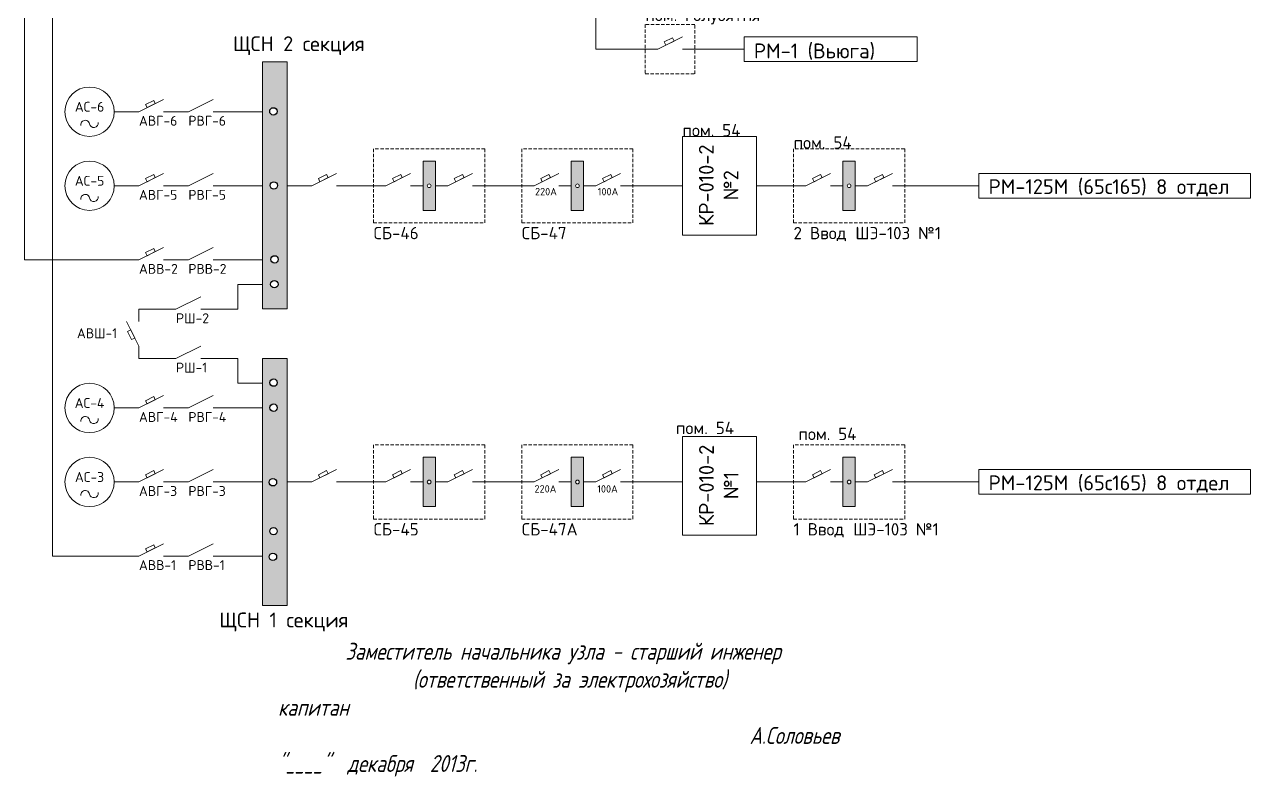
# Paper-space layout 'АСУ' of a CAD drawing. Extents: x 11 to 288, y 11 to 403.
# Drawn here: x 56.6 to 275, y 10.5 to 144.6 of the extents above; entities that cross this region are included whole.
import ezdxf

# ---------------------------------------------------------------- set-up
doc = ezdxf.new("R2010")
doc.units = 0
doc.header["$LTSCALE"] = 0.3
doc.linetypes.add('JIS_02_2.0', pattern=[3, 2, -1])
doc.layers.get('0').update_dxf_attribs({"linetype": 'CONTINUOUS', "lineweight": 15})
doc.layers.add('Text', color=242, linetype='CONTINUOUS', lineweight=15)
doc.styles.get("Standard").update_dxf_attribs({"font": 'isocpeur.ttf', "width": 0.8, "oblique": 15})
doc.styles.add('Аннотативный', font='arial.ttf')

psp = doc.layouts.new('АСУ')

# ---------------------------------------------------------------- hatches: boundary and pattern name
at = {"layer": 'Text'}
h = psp.add_hatch(color=7, dxfattribs=at)
edge = h.paths.add_edge_path(flags=16)
edge.add_arc((101.08, 98.29), 0.66, 0, 360)
edge = h.paths.add_edge_path(flags=16)
edge.add_arc((101.12, 102.72), 0.66, 0, 360)
edge = h.paths.add_edge_path(flags=16)
edge.add_arc((100.99, 115.9), 0.66, 0, 360)
edge = h.paths.add_edge_path(flags=16)
edge.add_arc((100.91, 129.1), 0.66, 0, 360)
h.paths.add_polyline_path([(98.96, 93.91), (103.36, 93.91), (103.36, 137.91), (98.96, 137.91)])
edge = h.paths.add_edge_path(flags=16)
edge.add_arc((100.83, 49.7), 0.66, 0, 360)
edge = h.paths.add_edge_path(flags=16)
edge.add_arc((100.94, 54.28), 0.66, 0, 360)
edge = h.paths.add_edge_path(flags=16)
edge.add_arc((100.83, 62.99), 0.66, 0, 360)
edge = h.paths.add_edge_path(flags=16)
edge.add_arc((100.94, 76.28), 0.66, 0, 360)
edge = h.paths.add_edge_path(flags=16)
edge.add_arc((100.94, 80.75), 0.66, 0, 360)
h.paths.add_polyline_path([(98.96, 41.04), (103.36, 41.04), (103.36, 85.04), (98.96, 85.04)])
edge = h.paths.add_edge_path(flags=16)
edge.add_arc((128.66, 115.84), 0.33, 0, 360)
h.paths.add_polyline_path([(127.56, 120.24), (129.76, 120.24), (129.76, 111.44), (127.56, 111.44)])
edge = h.paths.add_edge_path(flags=16)
edge.add_arc((128.66, 63.04), 0.33, 0, 360)
h.paths.add_polyline_path([(127.56, 67.44), (129.76, 67.44), (129.76, 58.64), (127.56, 58.64)])
edge = h.paths.add_edge_path(flags=16)
edge.add_arc((155.06, 115.84), 0.33, 0, 360)
h.paths.add_polyline_path([(153.96, 120.24), (156.16, 120.24), (156.16, 111.44), (153.96, 111.44)])
edge = h.paths.add_edge_path(flags=16)
edge.add_arc((155.06, 63.04), 0.33, 0, 360)
h.paths.add_polyline_path([(153.96, 67.44), (156.16, 67.44), (156.16, 58.64), (153.96, 58.64)])
edge = h.paths.add_edge_path(flags=16)
edge.add_arc((203.46, 115.84), 0.33, 0, 360)
h.paths.add_polyline_path([(202.36, 120.24), (204.56, 120.24), (204.56, 111.44), (202.36, 111.44)])
edge = h.paths.add_edge_path(flags=16)
edge.add_arc((203.46, 63.04), 0.33, 0, 360)
h.paths.add_polyline_path([(202.36, 67.44), (204.56, 67.44), (204.56, 58.64), (202.36, 58.64)])

# ---------------------------------------------------------------- linework, layer by layer
at = {"linetype": 'Continuous'}
for p, q in [((56.58, 102.64), (56.58, 307.55)), ((61.56, 210.75), (61.56, 49.84)), ((158.36, 148.99), (158.36, 140.19)), ((180.36, 140.19), (184.76, 140.19)), ((90.16, 129.04), (98.96, 129.04)), ((90.16, 115.84), (98.96, 115.84)), ((120.96, 115.84), (112.16, 115.84)), ((125.36, 115.84), (127.56, 115.84)), ((131.96, 115.84), (129.76, 115.84)), ((136.36, 115.84), (142.96, 115.84)), ((147.36, 115.84), (142.96, 115.84)), ((151.76, 115.84), (153.96, 115.84)), ((158.36, 115.84), (156.16, 115.84)), ((162.76, 115.84), (169.36, 115.84)), ((169.36, 115.84), (173.76, 115.84)), ((195.76, 115.84), (186.96, 115.84)), ((200.16, 115.84), (202.36, 115.84)), ((206.76, 115.84), (204.56, 115.84)), ((211.16, 115.84), (217.76, 115.84)), ((222.16, 115.84), (217.76, 115.84)), ((222.16, 115.84), (226.56, 115.84)), ((72.56, 102.64), (56.58, 102.64)), ((90.16, 102.64), (98.96, 102.64)), ((94.56, 93.84), (94.56, 98.24)), ((94.56, 98.24), (98.96, 98.24)), ((85.76, 93.84), (85.76, 93.84)), ((94.56, 85.04), (94.56, 80.64)), ((94.56, 80.64), (98.96, 80.64)), ((90.16, 76.24), (98.96, 76.24)), ((90.16, 63.04), (98.96, 63.04)), ((120.96, 63.04), (112.16, 63.04)), ((125.36, 63.04), (127.56, 63.04)), ((131.96, 63.04), (129.76, 63.04)), ((136.36, 63.04), (142.96, 63.04)), ((147.36, 63.04), (142.96, 63.04)), ((151.76, 63.04), (153.96, 63.04)), ((158.36, 63.04), (156.16, 63.04)), ((162.76, 63.04), (169.36, 63.04)), ((169.36, 63.04), (173.76, 63.04)), ((195.76, 63.04), (186.96, 63.04)), ((200.16, 63.04), (202.36, 63.04)), ((206.76, 63.04), (204.56, 63.04)), ((211.16, 63.04), (217.76, 63.04)), ((222.16, 63.04), (217.76, 63.04)), ((222.16, 63.04), (226.56, 63.04)), ((61.56, 49.84), (72.56, 49.84)), ((90.16, 49.84), (98.96, 49.84))]:
    psp.add_line(p, q, dxfattribs=at)
for p, q in [((169.36, 140.19), (173.76, 142.39)), ((158.36, 140.19), (169.36, 140.19)), ((173.76, 140.19), (180.36, 140.19)), ((76.96, 129.04), (81.36, 131.24)), ((85.76, 129.04), (90.16, 131.24)), ((72.56, 129.04), (76.96, 129.04)), ((81.36, 129.04), (85.76, 129.04)), ((76.96, 115.84), (81.36, 118.04)), ((85.76, 115.84), (90.16, 118.04)), ((107.76, 115.84), (112.16, 118.04)), ((120.96, 115.84), (125.36, 118.04)), ((131.96, 115.84), (136.36, 118.04)), ((147.36, 115.84), (151.76, 118.04)), ((158.36, 115.84), (162.76, 118.04)), ((195.76, 115.84), (200.16, 118.04)), ((206.76, 115.84), (211.16, 118.04)), ((72.56, 115.84), (76.96, 115.84)), ((81.36, 115.84), (85.76, 115.84)), ((103.36, 115.84), (107.76, 115.84)), ((76.96, 102.64), (81.36, 104.84)), ((85.76, 102.64), (90.16, 104.84)), ((72.56, 102.64), (76.96, 102.64)), ((81.36, 102.64), (85.76, 102.64)), ((83.56, 93.84), (87.96, 96.04)), ((76.96, 93.84), (83.56, 93.84)), ((76.96, 91.64), (76.96, 93.84)), ((87.96, 93.84), (94.56, 93.84)), ((76.96, 87.24), (74.76, 91.64)), ((76.96, 85.04), (76.96, 87.24)), ((83.56, 85.04), (87.96, 87.24)), ((76.96, 85.04), (83.56, 85.04)), ((87.96, 85.04), (94.56, 85.04)), ((76.96, 76.24), (81.36, 78.44)), ((85.76, 76.24), (90.16, 78.44)), ((72.56, 76.24), (76.96, 76.24)), ((81.36, 76.24), (85.76, 76.24)), ((76.96, 63.04), (81.36, 65.24)), ((85.76, 63.04), (90.16, 65.24)), ((107.76, 63.04), (112.16, 65.24)), ((120.96, 63.04), (125.36, 65.24)), ((131.96, 63.04), (136.36, 65.24)), ((147.36, 63.04), (151.76, 65.24)), ((158.36, 63.04), (162.76, 65.24)), ((195.76, 63.04), (200.16, 65.24)), ((206.76, 63.04), (211.16, 65.24)), ((72.56, 63.04), (76.96, 63.04)), ((81.36, 63.04), (85.76, 63.04)), ((103.36, 63.04), (107.76, 63.04)), ((76.96, 49.84), (81.36, 52.04)), ((85.76, 49.84), (90.16, 52.04)), ((72.56, 49.84), (76.96, 49.84)), ((81.36, 49.84), (85.76, 49.84))]:
    psp.add_line(p, q)
at = {"linetype": 'JIS_02_2.0'}
for points in [[(167.16, 135.79), (175.96, 135.79), (175.96, 144.59), (167.16, 144.59)], [(118.76, 109.24), (138.56, 109.24), (138.56, 122.44), (118.76, 122.44)], [(145.16, 109.24), (164.96, 109.24), (164.96, 122.44), (145.16, 122.44)], [(193.56, 109.24), (213.36, 109.24), (213.36, 122.44), (193.56, 122.44)], [(118.76, 56.44), (138.56, 56.44), (138.56, 69.64), (118.76, 69.64)], [(145.16, 56.44), (164.96, 56.44), (164.96, 69.64), (145.16, 69.64)], [(193.56, 56.44), (213.36, 56.44), (213.36, 69.64), (193.56, 69.64)]]:
    psp.add_lwpolyline(points, close=True, dxfattribs=at)
for points in [[(170.81, 140.92), (172.27, 141.64), (171.99, 142.21), (170.53, 141.48)], [(98.96, 93.91), (103.36, 93.91), (103.36, 137.91), (98.96, 137.91)], [(78.41, 129.77), (79.87, 130.5), (79.59, 131.06), (78.13, 130.33)], [(78.41, 116.57), (79.87, 117.3), (79.59, 117.86), (78.13, 117.13)], [(109.21, 116.57), (110.67, 117.3), (110.39, 117.86), (108.93, 117.13)], [(122.41, 116.57), (123.87, 117.3), (123.59, 117.86), (122.13, 117.13)], [(133.41, 116.57), (134.87, 117.3), (134.59, 117.86), (133.13, 117.13)], [(148.81, 116.57), (150.27, 117.3), (149.99, 117.86), (148.53, 117.13)], [(159.81, 116.57), (161.27, 117.3), (160.99, 117.86), (159.53, 117.13)], [(197.21, 116.57), (198.67, 117.3), (198.39, 117.86), (196.93, 117.13)], [(208.21, 116.57), (209.67, 117.3), (209.39, 117.86), (207.93, 117.13)], [(78.41, 103.37), (79.87, 104.1), (79.59, 104.66), (78.13, 103.93)], [(76.23, 88.69), (75.5, 90.15), (74.93, 89.87), (75.66, 88.41)], [(98.96, 41.04), (103.36, 41.04), (103.36, 85.04), (98.96, 85.04)], [(78.41, 76.97), (79.87, 77.7), (79.59, 78.26), (78.13, 77.53)], [(78.41, 63.77), (79.87, 64.5), (79.59, 65.06), (78.13, 64.33)], [(109.21, 63.77), (110.67, 64.5), (110.39, 65.06), (108.93, 64.33)], [(122.41, 63.77), (123.87, 64.5), (123.59, 65.06), (122.13, 64.33)], [(133.41, 63.77), (134.87, 64.5), (134.59, 65.06), (133.13, 64.33)], [(148.81, 63.77), (150.27, 64.5), (149.99, 65.06), (148.53, 64.33)], [(159.81, 63.77), (161.27, 64.5), (160.99, 65.06), (159.53, 64.33)], [(197.21, 63.77), (198.67, 64.5), (198.39, 65.06), (196.93, 64.33)], [(208.21, 63.77), (209.67, 64.5), (209.39, 65.06), (207.93, 64.33)], [(78.41, 50.57), (79.87, 51.3), (79.59, 51.86), (78.13, 51.13)]]:
    psp.add_lwpolyline(points, close=True)
at = {"linetype": 'Continuous'}
for points in [[(184.76, 142.39), (215.56, 142.39), (215.56, 137.99), (184.76, 137.99)], [(173.76, 124.64), (186.96, 124.64), (186.96, 107.04), (173.76, 107.04)], [(127.56, 120.24), (129.76, 120.24), (129.76, 111.44), (127.56, 111.44)], [(153.96, 120.24), (156.16, 120.24), (156.16, 111.44), (153.96, 111.44)], [(202.36, 120.24), (204.56, 120.24), (204.56, 111.44), (202.36, 111.44)], [(226.56, 118.04), (274.96, 118.04), (274.96, 113.64), (226.56, 113.64)], [(173.78, 71.14), (186.98, 71.14), (186.98, 53.54), (173.78, 53.54)], [(127.56, 67.44), (129.76, 67.44), (129.76, 58.64), (127.56, 58.64)], [(153.96, 67.44), (156.16, 67.44), (156.16, 58.64), (153.96, 58.64)], [(202.36, 67.44), (204.56, 67.44), (204.56, 58.64), (202.36, 58.64)], [(226.56, 65.24), (274.96, 65.24), (274.96, 60.84), (226.56, 60.84)]]:
    psp.add_lwpolyline(points, close=True, dxfattribs=at)
for centre in [(68.16, 129.04), (68.16, 115.84), (68.16, 76.24), (68.16, 63.04)]:
    psp.add_circle(centre, 4.4)
at = {"linetype": 'Continuous', "lineweight": -2}
for centre in [(100.91, 129.1), (100.99, 115.9), (101.12, 102.72), (101.08, 98.29), (100.94, 80.75), (100.94, 76.28), (100.83, 62.99), (100.94, 54.28), (100.83, 49.7)]:
    psp.add_circle(centre, 0.66, dxfattribs=at)
at = {"linetype": 'Continuous'}
for centre in [(128.66, 115.84), (155.06, 115.84), (203.46, 115.84), (128.66, 63.04), (155.06, 63.04), (203.46, 63.04)]:
    psp.add_circle(centre, 0.33, dxfattribs=at)
for centre, start, end in [((67.39, 126.74), 10, 190), ((68.92, 127.01), 190, 10), ((67.39, 113.54), 10, 190), ((68.92, 113.81), 190, 10), ((67.39, 73.94), 10, 190), ((68.92, 74.21), 190, 10), ((67.39, 60.74), 10, 190), ((68.92, 61.01), 190, 10)]:
    psp.add_arc(centre, 0.774, start, end)

# ---------------------------------------------------------------- texts
at = {"style": 'Аннотативный'}
for s, width, insert, char_height, attachment_point in [('{\\fISOCPEUR|b0|i0|c204|p34;\\H1.25x;пом. голубятня}', 52.2505, (167.16, 144.59), 1.76, 7), ('{\\fISOCPEUR|b0|i0|c204|p34;\\H0.25x;\\P\\H6x;ЩСН 2 секция}', 62.7567, (93.71, 143.21), 1.76, 1), ('{\\fGulimChe|b0|i0|c204|p49; \\fISOCPEUR|b0|i0|c204|p34;РМ-1 (Вьюга)}  ', 87.4015, (184.79, 138.3), 2.64, 7), ('{\\fISOCPEUR|b0|i0|c204|p34;\\H0.25x;\\P\\H4x;АС-6}', 19.5831, (68.16, 129.04), 1.76, 8), ('{\\fISOCPEUR|b0|i0|c204|p34;\\H0.25x;\\P\\H4x;АВГ-6}', 19.5831, (76.96, 129.04), 1.76, 1), ('{\\fISOCPEUR|b0|i0|c204|p34;\\H0.25x;\\P\\H4x;РВГ-6}', 19.5831, (85.76, 129.04), 1.76, 1), ('{\\fISOCPEUR|b0|i0|c204|p34;\\H1.25x;пом. 54\\fArial|b0|i0|c204|p34;\\H0.2x; }', 52.2505, (173.76, 124.64), 1.76, 7), ('{\\fISOCPEUR|b0|i0|c204|p34;\\H1.25x;пом. 54\\fArial|b0|i0|c204|p34;\\H0.2x; }', 52.2505, (193.56, 122.44), 1.76, 7), ('{\\fISOCPEUR|b0|i0|c204|p34;\\H0.25x;\\P\\H4x;АС-5}', 19.5831, (68.16, 115.84), 1.76, 8), ('{\\fGulimChe|b0|i0|c204|p49; \\fISOCPEUR|b0|i0|c204|p34;РМ-125М (65с165) 8 отдел}  ', 105.5774, (226.59, 113.95), 2.64, 7), ('{\\fISOCPEUR|b0|i0|c204|p34;\\H0.25x;\\P\\H4x;АВГ-5}', 19.5831, (76.96, 115.84), 1.76, 1), ('{\\fISOCPEUR|b0|i0|c204|p34;\\H0.25x;\\P\\H4x;РВГ-5}', 19.5831, (85.76, 115.84), 1.76, 1), ('{\\fISOCPEUR|b0|i0|c204|p34;\\H0.75x;220А}', 15.0234, (149.46, 114.13), 1.76, 8), ('{\\fISOCPEUR|b0|i0|c204|p34;\\H0.75x;100А}', 15.0234, (160.51, 114.13), 1.76, 8), ('{\\fISOCPEUR|b0|i0|c204|p34;\\H0.25x;\\P\\H5x;СБ-46}', 62.7567, (118.76, 109.24), 1.76, 1), ('{\\fISOCPEUR|b0|i0|c204|p34;\\H0.25x;\\P\\H5x;СБ-47 }', 62.7567, (145.16, 109.24), 1.76, 1), ('{\\fISOCPEUR|b0|i0|c204|p34;\\H0.25x;\\P\\H5x;2 Ввод\\fArial|b0|i0|c204|p34;\\H0.2x; \\fISOCPEUR|b0|i0|c204|p34;\\H5x; ШЭ-103 №1 }', 62.7567, (193.56, 109.24), 1.76, 1), ('{\\fISOCPEUR|b0|i0|c204|p34;\\H0.25x;\\P\\H4x;АВВ-2}', 19.5831, (76.96, 102.64), 1.76, 1), ('{\\fISOCPEUR|b0|i0|c204|p34;\\H0.25x;\\P\\H4x;РВВ-2}', 19.5831, (85.76, 102.64), 1.76, 1), ('{\\fISOCPEUR|b0|i0|c204|p34;\\H0.25x;\\P\\H4x;РШ-2}', 19.5831, (83.56, 93.84), 1.76, 1), ('{\\fISOCPEUR|b0|i0|c204|p34;\\H0.25x;\\P\\H4x;АВШ-1}', 19.5831, (65.91, 91.16), 1.76, 1), ('{\\fISOCPEUR|b0|i0|c204|p34;\\H0.25x;\\P\\H4x;РШ-1}', 19.5831, (83.56, 85.04), 1.76, 1), ('{\\fISOCPEUR|b0|i0|c204|p34;\\H0.25x;\\P\\H4x;АС-4}', 19.5831, (68.16, 76.24), 1.76, 8), ('{\\fISOCPEUR|b0|i0|c204|p34;\\H0.25x;\\P\\H4x;АВГ-4}', 19.5831, (76.96, 76.24), 1.76, 1), ('{\\fISOCPEUR|b0|i0|c204|p34;\\H0.25x;\\P\\H4x;РВГ-4}', 19.5831, (85.76, 76.24), 1.76, 1), ('{\\fISOCPEUR|b0|i0|c204|p34;\\H1.25x;пом. 54\\fArial|b0|i0|c204|p34;\\H0.2x; }', 52.2505, (172.61, 71.57), 1.76, 7), ('{\\fISOCPEUR|b0|i0|c204|p34;\\H1.25x;пом. 54\\fArial|b0|i0|c204|p34;\\H0.2x; }', 52.2505, (194.42, 70.51), 1.76, 7), ('{\\fISOCPEUR|b0|i0|c204|p34;\\H0.25x;\\P\\H4x;АС-3}', 19.5831, (68.16, 63.04), 1.76, 8), ('{\\fGulimChe|b0|i0|c204|p49; \\fISOCPEUR|b0|i0|c204|p34;РМ-125М (65с165) 8 отдел}  ', 105.5774, (226.59, 61.15), 2.64, 7), ('{\\fISOCPEUR|b0|i0|c204|p34;\\H0.25x;\\P\\H4x;АВГ-3}', 19.5831, (76.96, 63.04), 1.76, 1), ('{\\fISOCPEUR|b0|i0|c204|p34;\\H0.25x;\\P\\H4x;РВГ-3}', 19.5831, (85.76, 63.04), 1.76, 1), ('{\\fISOCPEUR|b0|i0|c204|p34;\\H0.75x;220А}', 15.0234, (149.37, 61.15), 1.76, 8), ('{\\fISOCPEUR|b0|i0|c204|p34;\\H0.75x;100А}', 15.0234, (160.42, 61.15), 1.76, 8), ('{\\fISOCPEUR|b0|i0|c204|p34;\\H0.25x;\\P\\H5x;СБ-45}', 62.7567, (118.76, 56.44), 1.76, 1), ('{\\fISOCPEUR|b0|i0|c204|p34;\\H0.25x;\\P\\H5x;СБ-47А }', 62.7567, (145.16, 56.44), 1.76, 1), ('{\\fISOCPEUR|b0|i0|c204|p34;\\H0.25x;\\P\\H5x;1 Ввод\\fArial|b0|i0|c204|p34;\\H0.2x; \\fISOCPEUR|b0|i0|c204|p34;\\H5x; ШЭ-103 №1 }', 62.7567, (193.56, 56.44), 1.76, 1), ('{\\fISOCPEUR|b0|i0|c204|p34;\\H0.25x;\\P\\H4x;АВВ-1}', 19.5831, (76.96, 49.84), 1.76, 1), ('{\\fISOCPEUR|b0|i0|c204|p34;\\H0.25x;\\P\\H4x;РВВ-1}', 19.5831, (85.76, 49.84), 1.76, 1), ('{\\fISOCPEUR|b0|i0|c204|p34;\\H0.25x;\\P\\H6x;ЩСН 1 секция}', 62.7567, (91.28, 40.5), 1.76, 1)]:
    psp.add_mtext_dynamic_manual_height_columns(s, width=width, gutter_width=20, heights=[0], dxfattribs=dict(at, insert=insert, char_height=char_height, attachment_point=attachment_point))
at = {"char_height": 2.64, "attachment_point": 5, "rotation": 90, "style": 'Аннотативный'}
for s, insert in [('{\\fISOCPEUR|b0|i0|c204|p34;КР-010-2\\P№2\\H1.8333x; }', (180.22, 115.93)), ('{\\fISOCPEUR|b0|i0|c204|p34;КР-010-2\\P№1\\H1.8333x; }', (180.25, 62.42))]:
    psp.add_mtext_dynamic_manual_height_columns(s, width=87.4015, gutter_width=20, heights=[0], dxfattribs=dict(at, insert=insert))
at = {"layer": 'Text', "insert": (101.74, 34.36), "char_height": 3, "attachment_point": 1}
psp.add_mtext_dynamic_manual_height_columns('{\\C7;^IЗаместитель начальника узла - старший инженер\\P^I^I(ответственный за электрохозяйство)\\Pкапитан \\P^I^I^I^I^I^I^IА.Соловьев\\P"____"  декабря  2013г.}', width=141.3223, gutter_width=25, heights=[0], dxfattribs=at)

doc.saveas('drawing.dxf')
